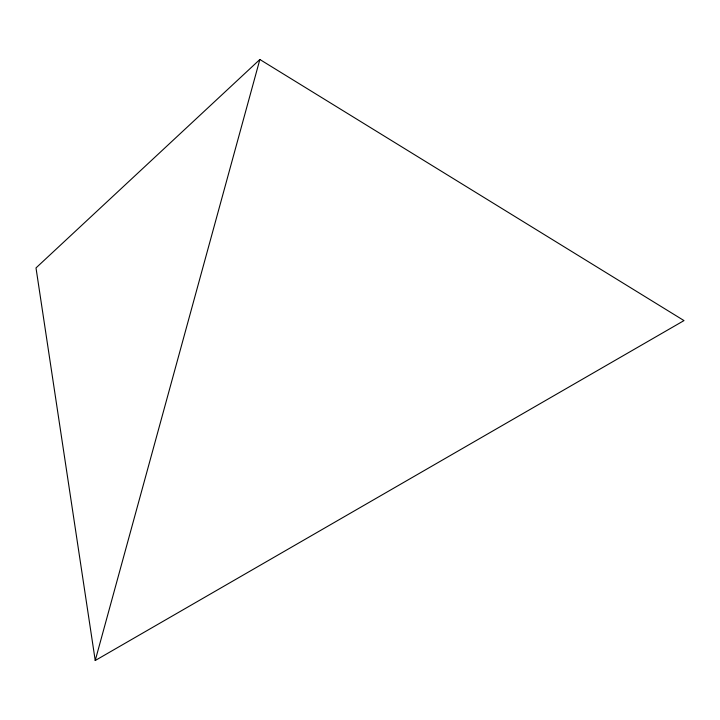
<?xml version="1.0" encoding="UTF-8"?>
<svg xmlns="http://www.w3.org/2000/svg" width="720" height="720" viewBox="0 0 720 720"><rect width="100%" height="100%" fill="white"/><g stroke="black" fill="none" stroke-linecap="round" stroke-linejoin="round"><path stroke-width="1.08" d="M95.229 660.51L259.866 59.49L684 320.589L95.229 660.51L36 267.921L259.866 59.49"/></g></svg>
